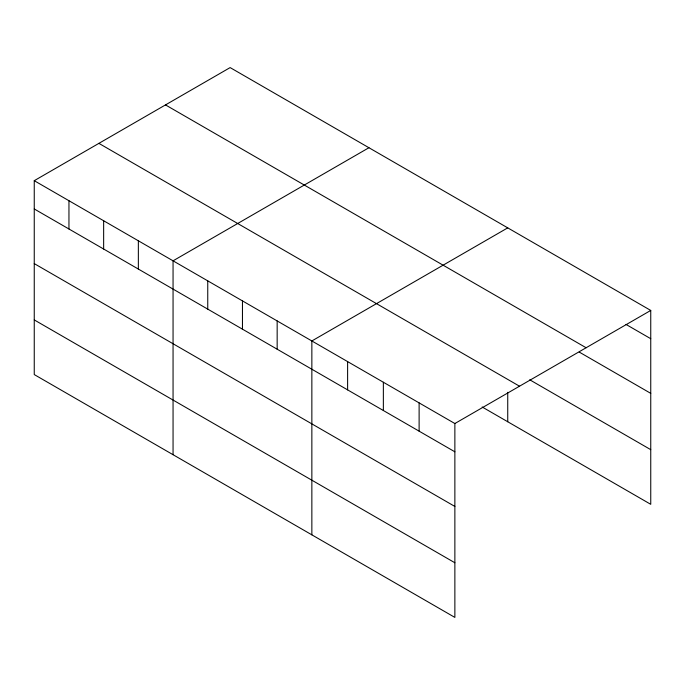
<?xml version="1.0" encoding="UTF-8"?>
<svg xmlns="http://www.w3.org/2000/svg" width="685" height="685" viewBox="0 0 685 685"><rect width="100%" height="100%" fill="white"/><g stroke="black" fill="none" stroke-linecap="round" stroke-linejoin="round"><path stroke-width="1.03" d="M34.25 180.686L454.866 423.527L454.866 617.408L34.25 374.567L34.25 180.686L230.134 67.592L650.75 310.433L650.75 504.314L482.171 406.993M368.932 147.729L173.057 260.822L173.057 454.703M507.739 227.865L311.855 340.959L311.855 534.839M454.866 423.527L650.75 310.433M625.996 324.416L650.75 338.707M165.487 104.908L586.112 347.749M579.245 352.073L650.75 393.361M529.745 379.798L650.75 449.668M98.888 143.362L519.513 386.203M34.25 208.959L454.866 451.8M34.25 263.605L454.866 506.446M34.25 319.912L454.866 562.762M507.739 392.325L507.739 421.755M419.117 402.883L419.117 431.156M383.36 382.239L383.36 410.512M347.612 361.603L347.612 389.876M277.16 320.923L277.16 349.196M242.456 300.886L242.456 329.16M207.752 280.859L207.752 309.132M138.353 240.786L138.353 269.059M103.649 220.75L103.649 249.023M68.954 200.714L68.954 228.995"/></g></svg>
